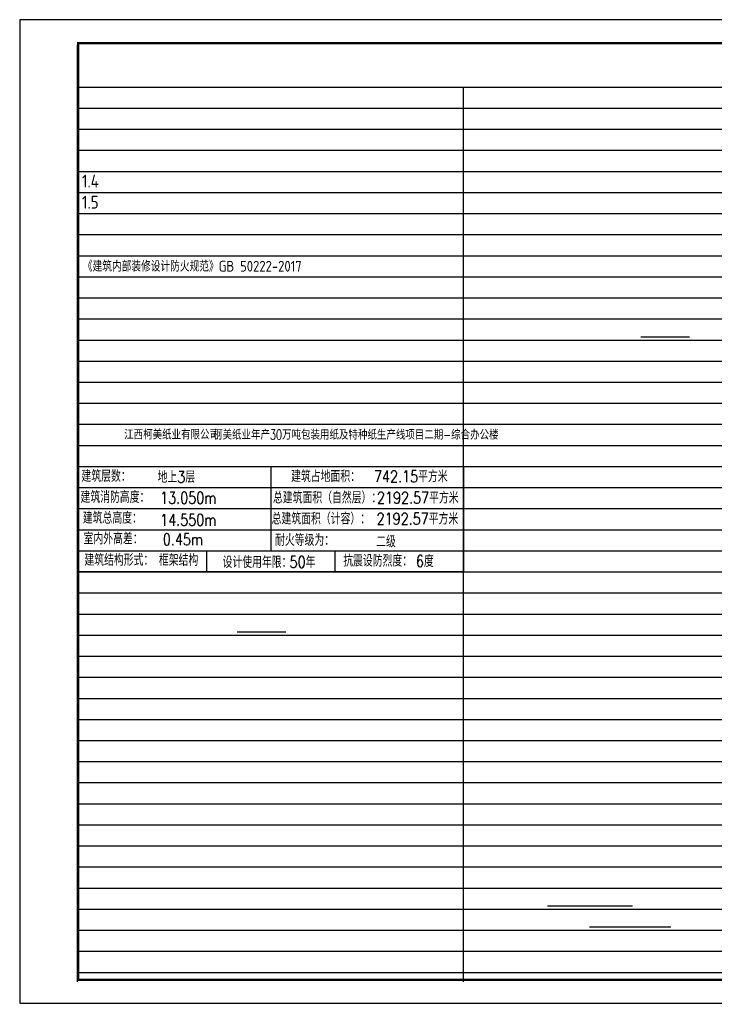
# Model space of a CAD drawing. Extents: x -695846 to 822170, y -413475 to 397179.
# Drawn here: x -535780 to -506080, y 135174 to 177174 of the extents above; entities that cross this region are included whole.
import ezdxf
from ezdxf.enums import TextEntityAlignment as Align

# ---------------------------------------------------------------- set-up
doc = ezdxf.new("R2010")
doc.units = 0
doc.header["$LTSCALE"] = 1000
doc.header["$MEASUREMENT"] = 0
for name, color, linetype in [('PUB_TEXT', 7, 'Continuous'), ('T-图框-175', 175, 'Continuous'), ('TK', 4, 'Continuous'), ('ZSX', 8, 'Continuous')]:
    doc.layers.add(name, color=color, linetype=linetype)
doc.styles.add('_HZTXT', font='txt.shx', dxfattribs={"width": 0.8, "bigfont": 'HZTXT.shx'})
doc.styles.get("Standard").update_dxf_attribs({"font": 'gbenor.shx', "bigfont": 'gbcbig.shx'})
doc.styles.add('tk', font='txt.shx', dxfattribs={"width": 0.7, "bigfont": 'hztxt.shx'})

msp = doc.modelspace()

# ---------------------------------------------------------------- linework, layer by layer
at = {"color": 4}
for points in [[(-509260, 163636), (-507179, 163636)], [(-526491, 151036), (-524410, 151036)], [(-513244, 139336), (-509612, 139336)], [(-511455, 138436), (-507974, 138436)]]:
    msp.add_lwpolyline(points, dxfattribs=at)
at = {"layer": 'PUB_TEXT'}
msp.add_line((-533318, 136096), (-533318, 176096), dxfattribs=at)
at = {"layer": 'T-图框-175'}
msp.add_lwpolyline([(-535780, 135174), (-476380, 135174), (-476380, 177174), (-535780, 177174)], close=True, dxfattribs=at)
at = {"layer": 'T-图框-175', "const_width": 100}
msp.add_lwpolyline([(-533280, 136174), (-477380, 136174), (-477380, 176174), (-533280, 176174)], close=True, dxfattribs=at)
at = {"layer": 'ZSX', "linetype": 'Continuous'}
for p, q in [((-533318, 174296), (-484875, 174296)), ((-516828, 136096), (-516828, 174296)), ((-533318, 173396), (-484875, 173396)), ((-533318, 172496), (-484875, 172496)), ((-533318, 171596), (-484875, 171596)), ((-533318, 170696), (-484875, 170696)), ((-533318, 169796), (-484875, 169796)), ((-533318, 168896), (-484875, 168896)), ((-533318, 167996), (-484875, 167996)), ((-533318, 167096), (-484875, 167096)), ((-533318, 166196), (-484875, 166196)), ((-533318, 165296), (-484875, 165296)), ((-533318, 164396), (-484875, 164396)), ((-533318, 163496), (-484875, 163496)), ((-533318, 162596), (-484875, 162596)), ((-533318, 161696), (-484875, 161696)), ((-533318, 160796), (-484875, 160796)), ((-533318, 159896), (-484875, 159896)), ((-533318, 158996), (-484875, 158996)), ((-533318, 158096), (-484875, 158096)), ((-533318, 157196), (-484875, 157196)), ((-533280, 157196), (-516828, 157196)), ((-533318, 156296), (-484875, 156296)), ((-533280, 156296), (-516828, 156296)), ((-533318, 155396), (-484875, 155396)), ((-533280, 155396), (-516828, 155396)), ((-533318, 154496), (-484875, 154496)), ((-533280, 154496), (-516828, 154496)), ((-533318, 153596), (-484875, 153596)), ((-533318, 152696), (-484875, 152696)), ((-533318, 151796), (-484875, 151796)), ((-533318, 150896), (-484875, 150896)), ((-533318, 149996), (-484875, 149996)), ((-533318, 149096), (-484875, 149096)), ((-533318, 148196), (-484875, 148196)), ((-533318, 147296), (-484875, 147296)), ((-533318, 146396), (-484875, 146396)), ((-533318, 145496), (-484875, 145496)), ((-533318, 144596), (-484875, 144596)), ((-533318, 143696), (-484875, 143696)), ((-533318, 142796), (-484875, 142796)), ((-533318, 141896), (-484875, 141896)), ((-533318, 140996), (-484875, 140996)), ((-533318, 140096), (-484875, 140096)), ((-533318, 139196), (-484875, 139196)), ((-533318, 138296), (-484875, 138296)), ((-533318, 137396), (-484875, 137396)), ((-533318, 136496), (-484875, 136496))]:
    msp.add_line(p, q, dxfattribs=at)
msp.add_lwpolyline([(-533280, 158096), (-516828, 158096), (-516828, 153596), (-533280, 153596)], close=True, dxfattribs=at)
for points in [[(-525054, 158096), (-525054, 154496)], [(-527796, 153596), (-527796, 154496)], [(-522312, 153596), (-522312, 154496)]]:
    msp.add_lwpolyline(points, dxfattribs=at)

# ---------------------------------------------------------------- texts
at = {"layer": 'PUB_TEXT'}
for s, height, p in [('1.4', 550, (-533121, 170006)), ('1.5', 550, (-533121, 169106)), ('《建筑内部装修设计防火规范》GB 50222-2017', 460, (-533081, 166417))]:
    msp.add_text(s, height=height, dxfattribs=at).set_placement(p)
at = {"layer": 'PUB_TEXT', "style": '_HZTXT', "width": 0.8}
for s, p in [('建筑层数：', (-533141, 157437)), ('    建筑占地面积：', (-525741, 157427)), ('建筑消防高度：', (-533182, 156540)), ('总建筑面积（自然层）：', (-524964, 156516)), ('建筑总高度：', (-533083, 155652)), ('总建筑面积（计容）：', (-525021, 155618)), ('室内外高差：', (-533052, 154767)), ('耐火等级为：', (-524877, 154704)), ('建筑结构形式：', (-533016, 153855)), ('设计使用年限：', (-527116, 153763)), ('抗震设防烈度：', (-521967, 153822))]:
    msp.add_text(s, height=500, dxfattribs=at).set_placement(p)
at = {"layer": 'PUB_TEXT', "color": 1, "style": '_HZTXT', "width": 0.8}
for s, p in [('地上3层', (-529890, 157398)), ('742.15平方米', (-520653, 157421)), ('13.050m', (-529784, 156508)), ('2192.57平方米', (-520526, 156511)), ('14.550m', (-529784, 155567)), ('2192.57平方米', (-520542, 155613)), ('0.45m', (-529668, 154734)), ('二级', (-520560, 154639)), ('框架结构', (-529834, 153850)), ('50年', (-524257, 153767)), ('6度', (-518863, 153805))]:
    msp.add_text(s, height=500, dxfattribs=at).set_placement(p)
at = {"layer": 'TK', "color": 1, "lineweight": -3, "style": 'tk', "width": 0.7}
for s, height, p in [('江西柯美纸业有限公司', 428.6, (-529294, 159248)), ('柯美纸业年产30万吨包装用纸及特种纸生产线项目二期-综合办公楼', 428.57, (-521428, 159242))]:
    msp.add_text(s, height=height, dxfattribs=at).set_placement(p, align=Align.CENTER)

doc.saveas('drawing.dxf')
